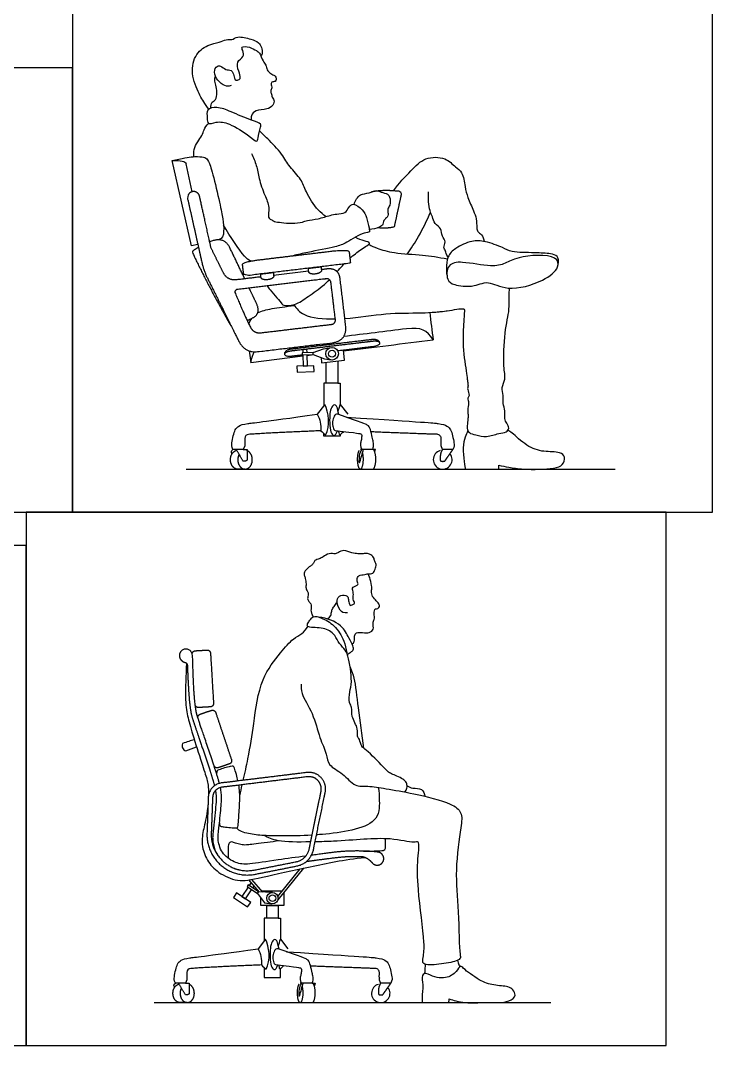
# Model space of a CAD drawing. Header units: millimetres. Extents: x 0.03 to 5.49, y -0.37 to 7.69.
# Drawn here: x 3.508 to 5.486, y 3.121 to 6.049 of the extents above; entities that cross this region are included whole.
import ezdxf

# ---------------------------------------------------------------- set-up
doc = ezdxf.new("R2010")
doc.units = ezdxf.units.MM
for name, color, linetype, true_color in [('AG-DIAGRAM', 7, 'Continuous', 0xfecc66), ('AG-FURNITURE', 7, 'Continuous', 0x66ccff), ('AG-PEOPLE', 7, 'Continuous', 0xfc6666), ('X-VPRT', 6, 'Continuous', 0xff00ff)]:
    doc.layers.add(name, color=color, linetype=linetype, true_color=true_color)

msp = doc.modelspace()

# ---------------------------------------------------------------- linework, layer by layer
for p, q in [((3.9773, 5.657), (3.9772, 5.6571)), ((3.9989, 5.5604), (3.9811, 5.6397)), ((4.0734, 5.423), (4.0734, 5.423)), ((4.3314, 5.3332), (4.2313, 5.3212)), ((4.3144, 5.1089), (4.3146, 5.1003)), ((4.3269, 5.1007), (4.3266, 5.1104)), ((4.3271, 5.0926), (4.3449, 5.0948)), ((4.3779, 4.9525), (4.3562, 4.9246)), ((4.1487, 4.8342), (4.1447, 4.824)), ((4.1487, 4.8555), (4.1487, 4.8342)), ((4.1447, 4.824), (4.1151, 4.824))]:
    msp.add_line(p, q)
for points in [[(4.0146, 5.4098), (3.9963, 5.4057), (3.9418, 5.6492), (3.9702, 5.6555)], [(4.1617, 5.1055), (4.1657, 5.0727), (4.3149, 5.0911)], [(4.3445, 5.1013), (4.3743, 5.1116), (4.3955, 5.115)], [(4.3668, 5.0864), (4.3684, 5.0718), (4.4341, 5.0789), (4.4309, 5.1083)], [(4.3148, 5.0939), (4.3158, 5.062), (4.3281, 5.0624), (4.3271, 5.0943)], [(4.3447, 5.0948), (4.3764, 5.0828), (4.3954, 5.0796)], [(4.4146, 5.0768), (4.4146, 5.0137), (4.3818, 5.0137), (4.3818, 5.0733)], [(4.3818, 5.0137), (4.3745, 5.0137), (4.3745, 4.9481)], [(4.4146, 5.0137), (4.4219, 5.0137), (4.4219, 4.9525), (4.4436, 4.9246)], [(4.5146, 4.824), (4.4791, 4.824)], [(4.5206, 4.8162), (4.5229, 4.824), (4.5146, 4.824)], [(4.4791, 4.7676), (4.5146, 4.7676)]]:
    msp.add_lwpolyline(points)
for points in [[(4.3127, 5.0939), (4.3447, 5.0948), (4.3445, 5.1013), (4.3125, 5.1003)], [(4.2981, 5.0448), (4.3468, 5.0464), (4.3463, 5.063), (4.2976, 5.0614)]]:
    msp.add_lwpolyline(points, close=True)
msp.add_polyline3d([(4.3742, 4.8698, 0.0836), (4.3742, 4.8627, 0.0836), (4.4164, 4.8627, 0), (4.4222, 4.8627, 0), (4.4222, 4.8665, 0)])
for radius in [0.0179, 0.00999]:
    msp.add_circle((4.3984, 5.0973), radius)
for centre, radius, start, end in [((4.1602, 4.8555), 0.0115, 92.3761, 180), ((4.7145, 4.7945), 0.0269, 105.4097, 39.6662)]:
    msp.add_arc(centre, radius, start, end)
for points, degree, knots in [([(4.0463, 5.796), (4.0411, 5.8028), (4.0309, 5.8177), (4.02, 5.8358), (3.9946, 5.8905), (4.002, 5.9492), (4.0409, 5.9814), (4.0753, 5.9852), (4.095, 5.9968), (4.1127, 5.9926), (4.1283, 6.0065), (4.1664, 5.9967), (4.1884, 5.9881), (4.1977, 5.9727), (4.2001, 5.9568), (4.1969, 5.9504), (4.1951, 5.9475)], 3, [0, 0, 0, 0, 0.28868, 0.552532, 0.98656, 1.416229, 1.803556, 2.13503, 2.398393, 2.624983, 2.868058, 3.217137, 3.494908, 3.727776, 3.950304, 4.13009, 4.13009, 4.13009, 4.13009]), ([(4.1102, 5.8639), (4.106, 5.8623), (4.0962, 5.8594), (4.075, 5.8729), (4.0607, 5.8944), (4.0636, 5.9188), (4.081, 5.9215), (4.0931, 5.907), (4.1119, 5.9095), (4.1187, 5.8925), (4.1193, 5.8784), (4.1309, 5.8789), (4.1389, 5.8855), (4.1308, 5.9049), (4.1233, 5.933), (4.1477, 5.9439), (4.1437, 5.9629), (4.1372, 5.9764), (4.164, 5.9743), (4.1818, 5.9635), (4.1927, 5.9574), (4.1996, 5.9328), (4.2101, 5.9232), (4.2111, 5.9074), (4.2232, 5.8973), (4.2336, 5.8923), (4.2379, 5.8881), (4.2397, 5.8808), (4.2361, 5.874), (4.2252, 5.8748), (4.2235, 5.865), (4.2282, 5.8593), (4.2223, 5.849), (4.2249, 5.839), (4.2279, 5.8273), (4.2339, 5.8224), (4.2302, 5.8049), (4.2119, 5.794), (4.1803, 5.7955), (4.1665, 5.7783), (4.167, 5.769), (4.1678, 5.7649)], 3, [0, 0, 0, 0, 0.208834, 0.483988, 0.774446, 1.031519, 1.236746, 1.473468, 1.701215, 1.93055, 2.129234, 2.298084, 2.459201, 2.712407, 3.003533, 3.263423, 3.500097, 3.677693, 3.934766, 4.202827, 4.398854, 4.67747, 4.891537, 5.106373, 5.328458, 5.52064, 5.656729, 5.806626, 5.950769, 6.12186, 6.27928, 6.425573, 6.608133, 6.792309, 6.986069, 7.135015, 7.354749, 7.610764, 7.925208, 8.173247, 8.375519, 8.375519, 8.375519, 8.375519]), ([(4.0523, 5.799), (4.0517, 5.8048), (4.0537, 5.8183), (4.0686, 5.8214), (4.0692, 5.8448), (4.0674, 5.8647), (4.062, 5.879), (4.0639, 5.8869), (4.0651, 5.8905)], 3, [0, 0, 0, 0, 0.238687, 0.435319, 0.694117, 0.956407, 1.17378, 1.364861, 1.364861, 1.364861, 1.364861]), ([(4.0449, 5.7555), (4.0415, 5.7575), (4.0421, 5.772), (4.0382, 5.7974), (4.0724, 5.8041), (4.1099, 5.7883), (4.1642, 5.7651), (4.1969, 5.7557), (4.1932, 5.7437), (4.1865, 5.7153), (4.1847, 5.6994), (4.159, 5.7224), (4.1066, 5.7561), (4.0694, 5.7624), (4.0488, 5.7531), (4.0449, 5.7555)], 3, [0, 0, 0, 0, 0.227523, 0.496767, 0.789816, 1.159761, 1.610084, 1.913169, 2.085637, 2.402862, 2.58107, 2.869695, 3.332774, 3.68604, 3.953221, 3.953221, 3.953221, 3.953221]), ([(4.0035, 5.6604), (4.0028, 5.6671), (4.0026, 5.6903), (4.0279, 5.7193), (4.031, 5.7369), (4.0401, 5.7498), (4.0449, 5.7555)], 3, [11.277191, 11.277191, 11.277191, 11.277191, 11.438225, 11.821641, 12.061659, 12.329349, 12.329349, 12.329349, 12.329349]), ([(4.3808, 5.4893), (4.3732, 5.4947), (4.3513, 5.5124), (4.3228, 5.5594), (4.3117, 5.5961), (4.2754, 5.6311), (4.2571, 5.6679), (4.2141, 5.7112), (4.199, 5.7267), (4.1911, 5.7344)], 3, [8.281501, 8.281501, 8.281501, 8.281501, 8.501785, 8.951356, 9.306364, 9.696164, 10.069653, 10.506703, 10.834099, 10.834099, 10.834099, 10.834099]), ([(4.1681, 5.6697), (4.1735, 5.6585), (4.1833, 5.6349), (4.1886, 5.5981), (4.2048, 5.5505), (4.2213, 5.5182), (4.2135, 5.4864), (4.2238, 5.4811), (4.2336, 5.474), (4.2547, 5.4725), (4.2828, 5.4685), (4.314, 5.4727), (4.3276, 5.4792), (4.3589, 5.4816), (4.3922, 5.4934), (4.4111, 5.4969), (4.4372, 5.4977), (4.4451, 5.5153), (4.4593, 5.5301), (4.4868, 5.5089), (4.4982, 5.488), (4.503, 5.458), (4.5078, 5.4435), (4.4863, 5.4449), (4.4386, 5.4134), (4.4076, 5.4012), (4.3378, 5.3894), (4.3002, 5.3805), (4.2871, 5.3774)], 3, [0, 0, 0, 0, 0.347157, 0.696325, 1.0982, 1.446157, 1.747318, 1.917366, 2.110392, 2.366338, 2.67767, 2.990894, 3.210454, 3.525863, 3.865102, 4.120111, 4.394125, 4.635302, 4.862825, 5.170204, 5.45876, 5.773692, 5.958964, 6.184478, 6.609404, 6.952156, 7.458567, 7.743871, 7.743871, 7.743871, 7.743871]), ([(4.5739, 5.5628), (4.5884, 5.5836), (4.6235, 5.6196), (4.6619, 5.6602), (4.7225, 5.6604), (4.7499, 5.6305), (4.7725, 5.6171), (4.7779, 5.5735), (4.7855, 5.5445), (4.8023, 5.5058), (4.8117, 5.4839), (4.8114, 5.4585), (4.8134, 5.4455), (4.8275, 5.4383), (4.8322, 5.4247), (4.8332, 5.4179)], 3, [0, 0, 0, 0, 0.496342, 0.916149, 1.331864, 1.683566, 1.964993, 2.326127, 2.650642, 3.014043, 3.297183, 3.578374, 3.775127, 3.98869, 4.24713, 4.24713, 4.24713, 4.24713]), ([(4.4614, 5.5241), (4.4629, 5.5296), (4.4681, 5.5399), (4.4789, 5.554), (4.5045, 5.5554), (4.5255, 5.5668), (4.5382, 5.5578), (4.5575, 5.5549), (4.5648, 5.543), (4.5661, 5.5235), (4.5561, 5.5113), (4.5582, 5.4986), (4.5594, 5.4913), (4.5512, 5.4838), (4.5447, 5.4761), (4.545, 5.4663), (4.5325, 5.4577), (4.5144, 5.4523), (4.5049, 5.4526)], 3, [0, 0, 0, 0, 0.234948, 0.464664, 0.749327, 1.016948, 1.229897, 1.479576, 1.666118, 2.022767, 2.237167, 2.435939, 2.582454, 2.765751, 2.945211, 3.110163, 3.321088, 3.625243, 3.625243, 3.625243, 3.625243]), ([(4.73, 5.3737), (4.7237, 5.3817), (4.725, 5.3914), (4.7141, 5.4009), (4.7262, 5.4177), (4.7107, 5.4327), (4.7122, 5.4559), (4.6906, 5.468), (4.6856, 5.4892), (4.6761, 5.5059), (4.6721, 5.542), (4.6743, 5.5597)], 3, [0, 0, 0, 0, 0.210619, 0.419672, 0.661169, 0.92164, 1.199218, 1.484126, 1.754507, 2.022009, 2.465379, 2.465379, 2.465379, 2.465379]), ([(4.613, 5.3823), (4.6246, 5.3984), (4.6464, 5.4315), (4.6697, 5.4779), (4.6796, 5.5018)], 3, [0, 0, 0, 0, 0.4383987, 0.9394303, 0.9394303, 0.9394303, 0.9394303]), ([(4.1653, 5.3619), (4.1598, 5.3646), (4.1389, 5.3818), (4.1084, 5.4315), (4.0881, 5.4643)], 3, [8.7684549, 8.7684549, 8.7684549, 8.7684549, 8.9785696, 9.581009, 9.581009, 9.581009, 9.581009]), ([(4.1487, 5.3114), (4.128, 5.3547), (4.1072, 5.3981), (4.0892, 5.4358), (4.0487, 5.4164)], 2, [1.7214824, 1.7214824, 1.7214824, 2.0418831, 2.0418831, 2.3304597, 2.3304597, 2.3304597]), ([(4.4494, 5.3697), (4.4597, 5.3792), (4.4821, 5.3974), (4.515, 5.4146), (4.4893, 5.4188), (4.4737, 5.4254), (4.4648, 5.4303)], 3, [6.443791, 6.443791, 6.443791, 6.443791, 6.725063, 7.038442, 7.267181, 7.526562, 7.526562, 7.526562, 7.526562]), ([(5.0434, 5.3473), (5.0482, 5.3639), (5.0419, 5.3784), (5.0207, 5.384), (4.9771, 5.3864), (4.9117, 5.3861), (4.8869, 5.4012), (4.8357, 5.4197), (4.7977, 5.4218), (4.751, 5.4004), (4.7268, 5.3764), (4.7242, 5.3419), (4.7254, 5.3282), (4.7266, 5.3214)], 3, [0, 0, 0, 0, 0.214549, 0.469208, 0.85579, 1.30988, 1.620248, 2.029413, 2.385016, 2.784031, 3.110886, 3.433455, 3.69271, 3.69271, 3.69271, 3.69271]), ([(4.0166, 5.401), (4.008, 5.3969), (3.9979, 5.3887), (4.0502, 5.2794), (4.1125, 5.1715)], 2, [2.4491373, 2.4491373, 2.4491373, 2.5323624, 2.5323624, 3.3739061, 3.3739061, 3.3739061]), ([(4.1979, 5.3667), (4.1414, 5.36), (4.1424, 5.3521), (4.1443, 5.3358), (4.1463, 5.3195), (4.2987, 5.3378), (4.451, 5.356), (4.4491, 5.3722), (4.4471, 5.3885), (4.4462, 5.3964), (4.3898, 5.3897), (4.2938, 5.3782), (4.1979, 5.3667)], 2, [-0.215928, -0.215928, -0.215928, 0, 0, 0.137173, 0.137173, 1.159596, 1.159596, 1.296769, 1.296769, 1.512697, 1.512697, 2.156543, 2.156543, 2.156543]), ([(4.5032, 5.41), (4.511, 5.4058), (4.5277, 5.3976), (4.5784, 5.3831), (4.6568, 5.3807), (4.7016, 5.3734), (4.7281, 5.3683)], 3, [0, 0, 0, 0, 0.292009, 0.699239, 1.208973, 1.6678, 1.6678, 1.6678, 1.6678]), ([(4.7488, 5.2948), (4.7388, 5.2977), (4.7243, 5.3072), (4.7264, 5.3557), (4.7739, 5.3621), (4.8505, 5.3441), (4.8949, 5.3541), (4.9281, 5.3768), (5.0411, 5.3843), (5.0488, 5.3401), (4.9994, 5.302), (4.9025, 5.2733), (4.8472, 5.3052), (4.8212, 5.2965), (4.7972, 5.2886), (4.7624, 5.2908), (4.7488, 5.2948)], 3, [0, 0, 0, 0, 0.286833, 0.633108, 0.994333, 1.504909, 1.873618, 2.245622, 2.818839, 3.113912, 3.54456, 4.115355, 4.549265, 4.825189, 5.112974, 5.507536, 5.507536, 5.507536, 5.507536]), ([(4.4125, 5.3321), (4.4176, 5.3377), (4.4244, 5.3451), (4.4313, 5.3522), (4.4329, 5.3538)], 3, [6.0998086, 6.0998086, 6.0998086, 6.0998086, 6.2479123, 6.2927678, 6.2927678, 6.2927678, 6.2927678]), ([(4.2124, 5.2911), (4.2152, 5.2876), (4.2305, 5.2692), (4.2549, 5.2406), (4.2595, 5.2344), (4.2953, 5.2349), (4.3306, 5.2624), (4.3659, 5.2849), (4.3859, 5.3041), (4.3906, 5.3089)], 3, [3.968266, 3.968266, 3.968266, 3.968266, 4.067354, 4.479272, 4.628326, 4.942136, 5.32639, 5.756539, 5.892308, 5.892308, 5.892308, 5.892308]), ([(4.1556, 5.1921), (4.1627, 5.1955), (4.1698, 5.1989), (4.1964, 5.2117), (4.1823, 5.2411), (4.1718, 5.2631), (4.1613, 5.285)], 2, [1.2025313, 1.2025313, 1.2025313, 1.2548955, 1.2548955, 1.4621108, 1.4621108, 1.6241515, 1.6241515, 1.6241515]), ([(4.435, 5.1979), (4.4761, 5.2008), (4.5522, 5.2151), (4.6525, 5.2127), (4.7266, 5.2186), (4.7796, 5.2296), (4.7761, 5.2173), (4.7762, 5.2074), (4.7736, 5.1819), (4.7706, 5.1069), (4.7849, 5.0342), (4.7848, 5.019), (4.788, 5.0049), (4.7838, 4.9956), (4.7928, 4.9781), (4.7842, 4.9702), (4.7908, 4.9566), (4.7842, 4.9362), (4.7877, 4.9233), (4.7866, 4.912), (4.7847, 4.8918), (4.7841, 4.8819), (4.7898, 4.8698), (4.8104, 4.8654), (4.8401, 4.8577), (4.8736, 4.8704), (4.8957, 4.8717), (4.9062, 4.8849), (4.8975, 4.899), (4.89, 4.9115), (4.894, 4.9346), (4.8854, 4.955), (4.8893, 4.9782), (4.881, 5.0017), (4.896, 5.0252), (4.8867, 5.0584), (4.8909, 5.1656), (4.9066, 5.2219), (4.9036, 5.2601), (4.9052, 5.2768), (4.9058, 5.2848)], 3, [0.998251, 0.998251, 0.998251, 0.998251, 1.598055, 2.170309, 2.681333, 3.051376, 3.195835, 3.374843, 3.654742, 4.057345, 4.469843, 4.691968, 4.896587, 5.075764, 5.311816, 5.483306, 5.690162, 5.951202, 6.153824, 6.346697, 6.601547, 6.782429, 6.973048, 7.225948, 7.541818, 7.881029, 8.145182, 8.350331, 8.5673, 8.783985, 9.051137, 9.316777, 9.588071, 9.862894, 10.144411, 10.468576, 10.905422, 11.34561, 11.691583, 11.970448, 11.970448, 11.970448, 11.970448]), ([(4.6774, 5.2153), (4.6967, 5.2164), (4.7342, 5.2202), (4.7796, 5.2296), (4.7761, 5.2173), (4.7762, 5.2074), (4.7736, 5.1819), (4.7706, 5.1069), (4.7849, 5.0342), (4.7848, 5.019), (4.788, 5.0049), (4.7838, 4.9956), (4.7928, 4.9781), (4.7842, 4.9702), (4.7908, 4.9566), (4.7842, 4.9362), (4.7877, 4.9233), (4.7866, 4.912), (4.7847, 4.8918), (4.7841, 4.8819), (4.7898, 4.8698), (4.8104, 4.8654), (4.8401, 4.8577), (4.8736, 4.8704), (4.8957, 4.8717), (4.9062, 4.8849), (4.8975, 4.899), (4.89, 4.9115), (4.894, 4.9346), (4.8854, 4.955), (4.8893, 4.9782), (4.881, 5.0017), (4.896, 5.0252), (4.8867, 5.0584), (4.8909, 5.1656), (4.9066, 5.2219), (4.9036, 5.2601), (4.9052, 5.2768), (4.9058, 5.2848)], 3, [2.317576, 2.317576, 2.317576, 2.317576, 2.681333, 3.051376, 3.195835, 3.374843, 3.654742, 4.057345, 4.469843, 4.691968, 4.896587, 5.075764, 5.311816, 5.483306, 5.690162, 5.951202, 6.153824, 6.346697, 6.601547, 6.782429, 6.973048, 7.225948, 7.541818, 7.881029, 8.145182, 8.350331, 8.5673, 8.783985, 9.051137, 9.316777, 9.588071, 9.862894, 10.144411, 10.468576, 10.905422, 11.34561, 11.691583, 11.970448, 11.970448, 11.970448, 11.970448]), ([(4.1855, 5.2138), (4.1981, 5.2201), (4.2189, 5.2256), (4.2655, 5.2321), (4.2907, 5.2351)], 3, [0.0864977, 0.0864977, 0.0864977, 0.0864977, 0.3963614, 0.6778303, 0.6778303, 0.6778303, 0.6778303]), ([(4.2888, 5.2376), (4.2973, 5.2266), (4.3143, 5.2019), (4.3729, 5.1961), (4.4076, 5.1967)], 3, [0, 0, 0, 0, 0.3673001, 0.866269, 0.866269, 0.866269, 0.866269]), ([(4.4312, 5.1054), (4.5165, 5.116), (4.6019, 5.1265), (4.6872, 5.137), (4.6681, 5.1646), (4.6551, 5.174), (4.6109, 5.1685), (4.5511, 5.1611), (4.4913, 5.1538), (4.4315, 5.1464)], 3, [4.662314, 4.662314, 4.662314, 4.662314, 5.521407, 5.521407, 5.521407, 5.83488, 5.83488, 5.83488, 6.436996, 6.436996, 6.436996, 6.436996]), ([(4.1131, 4.8123), (4.1106, 4.8162), (4.1081, 4.8201), (4.1151, 4.824), (4.1108, 4.8325), (4.1116, 4.8414), (4.116, 4.8637), (4.121, 4.881), (4.1301, 4.8915), (4.1512, 4.8983), (4.1912, 4.9015), (4.3562, 4.9246), (4.3637, 4.91), (4.3672, 4.8942), (4.3665, 4.8772), (4.3708, 4.873), (4.3752, 4.8688), (4.3795, 4.8647), (4.3948, 4.8901), (4.3884, 4.9316), (4.3779, 4.9525)], 3, [-0.078016, -0.078016, -0.078016, -0.078016, 0, 0, 0, 0.189949, 0.379899, 0.569848, 0.759798, 0.949747, 1.139697, 1.139697, 1.139697, 1.306571, 1.306571, 1.306571, 1.366787, 1.366787, 1.366787, 1.671282, 1.671282, 1.671282, 1.671282]), ([(4.4314, 4.8754), (4.4277, 4.8718), (4.424, 4.8682), (4.4203, 4.8647), (4.419, 4.8689), (4.4178, 4.8731), (4.4169, 4.8772)], 3, [0.00888009, 0.00888009, 0.00888009, 0.00888009, 0.0602159, 0.0602159, 0.0602159, 0.09963942, 0.09963942, 0.09963942, 0.09963942]), ([(4.7867, 4.8771), (4.7833, 4.871), (4.7772, 4.8585), (4.7695, 4.8203), (4.7781, 4.7704), (4.7799, 4.7676), (4.8143, 4.7676), (4.8446, 4.7676), (4.8749, 4.7676), (4.8748, 4.7714), (4.8747, 4.7751), (4.8746, 4.7789)], 3, [0, 0, 0, 0, 0.260628, 0.611128, 1.327545, 1.327545, 1.327545, 1.869865, 1.869865, 1.869865, 2.060775, 2.060775, 2.060775, 2.060775]), ([(4.8746, 4.7789), (4.8842, 4.7768), (4.9051, 4.7731), (4.9459, 4.7653), (5.03, 4.768), (5.0579, 4.7767), (5.0662, 4.8031), (5.0482, 4.8189), (5.0011, 4.8153), (4.9551, 4.8318), (4.9137, 4.8709), (4.9049, 4.8762), (4.9009, 4.8791)], 3, [2.060775, 2.060775, 2.060775, 2.060775, 2.369596, 2.744699, 3.267004, 3.564633, 3.829105, 4.075551, 4.456941, 4.86613, 5.284698, 5.503894, 5.503894, 5.503894, 5.503894]), ([(4.4831, 4.824), (4.4752, 4.8122), (4.4752, 4.8003), (4.4752, 4.7885), (4.4752, 4.7876), (4.4756, 4.7868), (4.477, 4.7867), (4.4775, 4.787), (4.4779, 4.7885), (4.4813, 4.8003), (4.4846, 4.8122), (4.488, 4.824)], 3, [1.1525857, 1.1525857, 1.1525857, 1.1525857, 1.2829546, 1.2829546, 1.2829546, 1.289148, 1.2953414, 1.3015348, 1.3015348, 1.3015348, 1.4370612, 1.4370612, 1.4370612, 1.4370612])]:
    msp.add_open_spline(points, degree=degree, knots=knots)
for points, degree in [([(3.9702, 5.6555), (3.9906, 5.6601), (4.0173, 5.6613), (4.0362, 5.6588), (4.0445, 5.6505), (4.0561, 5.6206), (4.0791, 5.52), (4.0865, 5.4831), (4.0902, 5.4456), (4.0858, 5.4258), (4.0734, 5.423)], 3), ([(3.9418, 5.6492), (3.9664, 5.6493), (3.9791, 5.6489), (3.9811, 5.6397)], 3), ([(4.6774, 5.2153), (4.6806, 5.1892), (4.6839, 5.1631), (4.6872, 5.137)], 3), ([(4.1605, 5.1823), (4.1628, 5.1896), (4.1698, 5.1989)], 2), ([(4.1657, 5.0727), (4.1718, 5.0948), (4.176, 5.1029)], 2), ([(4.4174, 4.9234), (4.4142, 4.9414), (4.4105, 4.9491), (4.4058, 4.9524), (4.3996, 4.95), (4.3918, 4.9327), (4.3912, 4.9087), (4.3921, 4.8759), (4.4006, 4.864), (4.4058, 4.8635), (4.4096, 4.867), (4.414, 4.8775)], 3), ([(4.4158, 4.9319), (4.4172, 4.9387), (4.4193, 4.9456), (4.4219, 4.9525)], 3), ([(4.4145, 4.9244), (4.4093, 4.9254), (4.4043, 4.921), (4.3985, 4.9028), (4.4005, 4.8864), (4.4043, 4.8788), (4.407, 4.8784)], 3), ([(4.5146, 4.824), (4.5167, 4.832), (4.5175, 4.8373), (4.5162, 4.8454), (4.514, 4.8564), (4.5076, 4.8832), (4.5019, 4.8937), (4.486, 4.9), (4.4145, 4.9244)], 3), ([(4.4396, 4.9158), (4.6676, 4.9015), (4.7076, 4.8983), (4.7287, 4.8915), (4.7378, 4.881), (4.7429, 4.8637), (4.7472, 4.8414), (4.748, 4.8325), (4.7438, 4.824)], 3), ([(4.3665, 4.8772), (4.2395, 4.8721), (4.1597, 4.867)], 2), ([(4.407, 4.8784), (4.4744, 4.8702), (4.4822, 4.8685), (4.4834, 4.8656), (4.4824, 4.852), (4.4793, 4.8418), (4.4788, 4.8341), (4.4831, 4.824)], 3), ([(4.1173, 4.817), (4.1209, 4.82), (4.1256, 4.8219)], 2)]:
    msp.add_open_spline(points, degree=degree)
for points, weights, degree, knots in [([(4.195, 5.3169), (4.1602, 5.3127), (4.1254, 5.3086), (4.0992, 5.3054), (4.0864, 5.3311), (4.0694, 5.3654), (4.0524, 5.3997), (4.0495, 5.4131), (4.033, 5.4868), (4.0196, 5.5472), (4.0158, 5.5641), (3.9989, 5.5604), (3.9819, 5.5566), (3.9857, 5.5396), (4.0052, 5.452), (4.0248, 5.3643), (4.0312, 5.3354), (4.0405, 5.3167), (4.0854, 5.2262), (4.1303, 5.1357), (4.1485, 5.0989), (4.1864, 5.1034), (4.2918, 5.116), (4.3972, 5.1286), (4.4426, 5.134), (4.4371, 5.1797), (4.4293, 5.2454), (4.4214, 5.3111), (4.4176, 5.3435), (4.3824, 5.3393), (4.375, 5.3384), (4.3677, 5.3375)], [1, 1, 1, 1, 1, 1, 1, 1, 1, 1, 0.707106781186, 1, 0.707106781186, 1, 1, 1, 1, 1, 1, 1, 1, 1, 1, 1, 1, 1, 1, 1, 1, 1, 1, 1], 2, [2.314517, 2.314517, 2.314517, 2.37506, 2.37506, 2.558533, 2.558533, 2.813313, 2.813313, 2.904927, 3.316811, 3.316811, 3.407623, 3.407623, 3.498436, 3.498436, 4.09685, 4.09685, 4.265041, 4.265041, 4.937989, 4.937989, 5.201919, 5.201919, 5.38518, 5.38518, 5.690673, 5.690673, 6.022063, 6.022063, 6.248518, 6.248518, 6.261357, 6.261357, 6.261357]), ([(4.5301, 5.4579), (4.5432, 5.4569), (4.5563, 5.4559), (4.5767, 5.4604), (4.5834, 5.4912), (4.5901, 5.5221), (4.5968, 5.5529), (4.5973, 5.5549), (4.5969, 5.5568), (4.5907, 5.5613), (4.5666, 5.5635), (4.5425, 5.5656), (4.5109, 5.5596)], [1, 1, 1, 1, 1, 1, 1, 0.941095703329, 0.941095703329, 1, 1, 1, 1], 3, [0, 0, 0, 0, 0.381688, 0.381688, 0.381688, 0.922391, 0.922391, 0.922391, 0.962097, 0.962097, 0.962097, 1.422403, 1.422403, 1.422403, 1.422403]), ([(4.1953, 5.3147), (4.1963, 5.3068), (4.2144, 5.3089), (4.2325, 5.3111), (4.2316, 5.3191), (4.2309, 5.3243), (4.2303, 5.3296), (4.2122, 5.3274), (4.194, 5.3253), (4.1947, 5.32), (4.1953, 5.3147)], [1, 0.707106781187, 1, 0.707106781187, 1, 1, 1, 1, 1, 1, 1], 2, [0.1910705, 0.1910705, 0.1910705, 0.2866057, 0.2866057, 0.3821409, 0.3821409, 0.4174153, 0.4174153, 0.5390545, 0.5390545, 0.5743289, 0.5743289, 0.5743289]), ([(4.3317, 5.331), (4.3326, 5.3231), (4.3507, 5.3252), (4.3689, 5.3274), (4.3679, 5.3354), (4.3673, 5.3406), (4.3667, 5.3459), (4.3485, 5.3437), (4.3304, 5.3415), (4.331, 5.3363), (4.3317, 5.331)], [1, 0.707106781187, 1, 0.707106781187, 1, 1, 1, 1, 1, 1, 1], 2, [0.1910705, 0.1910705, 0.1910705, 0.2866057, 0.2866057, 0.3821409, 0.3821409, 0.4174153, 0.4174153, 0.5390545, 0.5390545, 0.5743289, 0.5743289, 0.5743289]), ([(4.1662, 5.1708), (4.1424, 5.2187), (4.1199, 5.275), (4.1228, 5.2804), (4.1288, 5.2811), (4.2554, 5.2962), (4.382, 5.3114), (4.3937, 5.3128), (4.3951, 5.301), (4.4015, 5.2478), (4.4078, 5.1945), (4.4092, 5.1828), (4.3975, 5.1814), (4.2968, 5.1694), (4.196, 5.1573), (4.1767, 5.155), (4.1662, 5.1708)], [1, 1, 1.04357374213, 0.926561530127, 1.04357374213, 1.04357374213, 1.04357374213, 0.737918069726, 1.04357374213, 1.04357374213, 1.04357374213, 0.737918069726, 1.04357374213, 1.04357374213, 1.04357374213, 1.04357374213, 1], 2, [0.244777, 0.244777, 0.244777, 0.629789, 0.629789, 0.66738, 0.66738, 1.516626, 1.516626, 1.57838, 1.57838, 1.935756, 1.935756, 1.997509, 1.997509, 2.6735, 2.6735, 2.806699, 2.806699, 2.806699]), ([(4.5349, 5.1279), (4.5334, 5.1402), (4.5139, 5.1379), (4.397, 5.124), (4.28, 5.1101), (4.2605, 5.1078), (4.262, 5.0955)], [1, 0.707769159945, 1.00093674502, 1.00093674502, 1.00093674502, 0.707769159945, 1.00093674502], 2, [-0.0174179, -0.0174179, -0.0174179, 0.0215491, 0.0215491, 0.8468563, 0.8468563, 0.8858233, 0.8858233, 0.8858233]), ([(4.4139, 5.1063), (4.4736, 5.1134), (4.5162, 5.1185), (4.5357, 5.1208), (4.5349, 5.1279), (4.534, 5.135), (4.5145, 5.1327), (4.3976, 5.1188), (4.2806, 5.1049), (4.2611, 5.1026), (4.262, 5.0955), (4.2628, 5.0884), (4.2823, 5.0907), (4.2975, 5.0925), (4.3127, 5.0943)], [1, 1, 1, 0.707106781187, 1, 0.707106781187, 1, 1, 1, 0.707106781187, 1, 0.707106781187, 1, 1, 1], 2, [0.541535, 0.541535, 0.541535, 0.830832, 0.830832, 0.868291, 0.868291, 0.905751, 0.905751, 1.699124, 1.699124, 1.736583, 1.736583, 1.774042, 1.774042, 1.877162, 1.877162, 1.877162]), ([(4.7141, 4.824), (4.7073, 4.8142), (4.7073, 4.8043), (4.7073, 4.7945), (4.7073, 4.7913), (4.7092, 4.7887), (4.7203, 4.7904), (4.7281, 4.8016), (4.736, 4.8128), (4.7438, 4.824), (4.7339, 4.824), (4.724, 4.824), (4.7141, 4.824), (4.7128, 4.8274), (4.7115, 4.8308), (4.7102, 4.8342), (4.7102, 4.8413), (4.7102, 4.8484), (4.7102, 4.8555), (4.7102, 4.862), (4.7057, 4.8667), (4.6991, 4.867), (4.6291, 4.8694), (4.568, 4.8717), (4.5096, 4.8741)], [1, 1, 1, 1, 0.870832425286, 0.870832425286, 1, 1, 1, 1, 1, 1, 1, 1, 1, 1, 1, 1, 1, 0.814410389158, 0.814410389158, 1, 1, 1, 1], 3, [-1.573731, -1.573731, -1.573731, -1.573731, -1.473764, -1.473764, -1.473764, -1.242779, -1.242779, -1.242779, -1.10393, -1.10393, -1.10393, -1.003405, -1.003405, -1.003405, -0.966406, -0.966406, -0.966406, -0.894227, -0.894227, -0.894227, -0.834562, -0.834562, -0.834562, -0.252598, -0.252598, -0.252598, -0.252598]), ([(4.1497, 4.7676), (4.1459, 4.7676), (4.1286, 4.7676), (4.1132, 4.7676), (4.1088, 4.7868), (4.1043, 4.806), (4.1173, 4.817)], [1, 1, 1, 0.801830600764, 1, 0.801830600764, 1], 2, [-0.0322944, -0.0322944, -0.0322944, 0, 0, 0.1148419, 0.1148419, 0.2296838, 0.2296838, 0.2296838]), ([(4.1447, 4.824), (4.1523, 4.824), (4.1552, 4.824), (4.1552, 4.8093), (4.1552, 4.7945), (4.1552, 4.7893), (4.1442, 4.7904), (4.1343, 4.8072), (4.1243, 4.824)], [1, 1, 1, 1, 1, 0.806248637929, 1, 1, 1], 2, [0.9905138, 0.9905138, 0.9905138, 1.0131981, 1.0131981, 1.1114485, 1.1114485, 1.3384674, 1.3384674, 1.4749326, 1.4749326, 1.4749326]), ([(4.1327, 4.8099), (4.1246, 4.7948), (4.1325, 4.7795), (4.1411, 4.7628), (4.1559, 4.7688), (4.1706, 4.7749), (4.1704, 4.795), (4.1701, 4.8151), (4.1552, 4.8205)], [0.974474453576, 0.814625368815, 1, 0.800918927063, 1, 0.800918927063, 1, 0.800918927063, 1], 2, [0.2275238, 0.2275238, 0.2275238, 0.3347135, 0.3347135, 0.4498288, 0.4498288, 0.564944, 0.564944, 0.6800592, 0.6800592, 0.6800592]), ([(4.4752, 4.821), (4.4704, 4.8132), (4.4704, 4.7958), (4.4704, 4.7676), (4.4791, 4.7676), (4.4878, 4.7676), (4.4878, 4.7958), (4.4878, 4.8069), (4.4855, 4.8151)], [0.875813559585, 0.796457626533, 1, 0.707106781187, 1, 0.707106781187, 1, 0.85955783996, 0.853799578691], 2, [0.192605, 0.192605, 0.192605, 0.2951659, 0.2951659, 0.4427489, 0.4427489, 0.5903319, 0.5903319, 0.6610978, 0.6610978, 0.6610978]), ([(4.5146, 4.7676), (4.5233, 4.7676), (4.5233, 4.7958), (4.5233, 4.824), (4.5146, 4.824)], [0.99999985561, 0.707106781187, 1, 0.707106851018, 0.999999860338], 2, [0.3060877, 0.3060877, 0.3060877, 0.4536708, 0.4536708, 0.6012537, 0.6012537, 0.6012537])]:
    msp.add_rational_spline(points, weights, degree=degree, knots=knots)
at = {"layer": 'AG-DIAGRAM'}
for p, q in [((3.9817, 4.7676), (5.2072, 4.7676)), ((3.89, 3.2436), (5.0235, 3.2436))]:
    msp.add_line(p, q, dxfattribs=at)
at = {"layer": 'AG-FURNITURE'}
for p, q in [((4.2432, 3.5471), (4.3071, 3.6255)), ((4.3171, 3.6277), (4.2434, 3.5372)), ((4.191, 3.5594), (4.1609, 3.5942)), ((4.1674, 3.5867), (4.1613, 3.5777)), ((4.1683, 3.5955), (4.1998, 3.5591)), ((4.1716, 3.5707), (4.1759, 3.5769)), ((4.2278, 3.5581), (4.188, 3.5596)), ((4.1964, 3.5631), (4.2562, 3.5631)), ((4.208, 3.4247), (4.1867, 3.3973)), ((3.9834, 3.3297), (3.9834, 3.3088)), ((3.9796, 3.2988), (3.9505, 3.2988)), ((3.9834, 3.3088), (3.9796, 3.2988))]:
    msp.add_line(p, q, dxfattribs=at)
for points in [[(4.1581, 3.5731), (4.1403, 3.5469), (4.1507, 3.5398), (4.1685, 3.566)], [(4.1849, 3.5549), (4.2053, 3.5282), (4.2259, 3.5258)], [(4.2608, 3.5586), (4.2608, 3.5207), (4.1949, 3.5207), (4.1949, 3.5419)], [(4.2118, 3.4846), (4.2047, 3.4846), (4.2047, 3.4204)], [(4.2439, 3.4846), (4.251, 3.4846), (4.251, 3.4247), (4.2723, 3.3973)], [(4.3418, 3.2988), (4.3071, 3.2988)], [(4.3418, 3.2988), (4.35, 3.2988), (4.3477, 3.2912)], [(4.3071, 3.2436), (4.3418, 3.2436)]]:
    msp.add_lwpolyline(points, dxfattribs=at)
for points in [[(4.1556, 3.5748), (4.1849, 3.5549), (4.188, 3.5596), (4.1587, 3.5795)], [(4.1165, 3.5441), (4.1569, 3.5167), (4.1657, 3.5296), (4.1253, 3.5571)], [(4.2439, 3.4846), (4.2118, 3.4846), (4.2118, 3.5207), (4.2439, 3.5207)]]:
    msp.add_lwpolyline(points, close=True, dxfattribs=at)
msp.add_polyline3d([(4.2043, 3.3437, 0.0819), (4.2043, 3.3148, 0.0819), (4.2456, 3.3148, 0), (4.2514, 3.3148, 0), (4.2514, 3.3405, 0)], dxfattribs=at)
for radius in [0.0162, 0.00961]:
    msp.add_circle((4.2278, 3.5419), radius, dxfattribs=at)
for centre, radius, start, end in [((3.9947, 3.3297), 0.0113, 92.3761, 180), ((4.5376, 3.27), 0.0264, 105.4097, 39.6662)]:
    msp.add_arc(centre, radius, start, end, dxfattribs=at)
for points, weights, degree, knots in [([(4.0764, 3.8698), (4.0743, 3.8779), (4.0644, 3.911), (4.0267, 4.0214), (4.0127, 4.0627), (4.0068, 4.0859), (4.0015, 4.1604), (3.9999, 4.2411), (3.9962, 4.2479), (3.9894, 4.2515), (3.9825, 4.2551), (3.9748, 4.2543), (3.9688, 4.2495), (3.9628, 4.2446), (3.9605, 4.2372), (3.9626, 4.2298), (3.9648, 4.2224), (3.9706, 4.2174), (3.9825, 4.2143), (3.9847, 4.2109), (3.9848, 4.2062), (3.9857, 4.1825), (3.9874, 4.1445), (3.991, 4.0972), (3.9949, 4.0698), (4.0017, 4.0476), (4.014, 4.0112), (4.0323, 3.9579), (4.0495, 3.9064), (4.0582, 3.8781), (4.0623, 3.8632)], [1, 1, 1, 1, 1, 1, 1, 0.88956640244, 0.88956640244, 1, 0.88956640244, 0.88956640244, 1, 0.88956640244, 0.88956640244, 1, 0.88956640244, 0.88956640244, 1, 1, 1, 1, 1, 1, 1, 1, 1, 1, 1, 1, 1], 3, [6.300519, 6.300519, 6.300519, 6.300519, 6.393397, 6.619406, 6.845415, 7.071424, 7.292097, 7.292097, 7.36714, 7.36714, 7.36714, 7.442183, 7.442183, 7.442183, 7.517227, 7.517227, 7.517227, 7.59227, 7.59227, 7.640825, 7.640825, 7.640825, 7.885248, 8.032907, 8.129809, 8.17018, 8.271288, 8.526203, 8.750841, 8.831478, 8.831478, 8.831478, 8.831478]), ([(3.9984, 4.238), (3.9978, 4.2483), (4.0073, 4.2488), (4.0245, 4.2498), (4.0409, 4.2508), (4.0504, 4.2513), (4.051, 4.2418), (4.0552, 4.1702), (4.0595, 4.0985), (4.06, 4.089), (4.0505, 4.0884), (4.0341, 4.0875), (4.017, 4.0865), (4.0096, 4.086), (4.0073, 4.0931)], [1, 0.707106781187, 1, 1, 1, 0.707106781187, 1, 1, 1, 0.707106781186, 1, 1, 1, 0.75701816503, 0.91718784285], 2, [0.5368324, 0.5368324, 0.5368324, 0.5881, 0.5881, 0.6998418, 0.6998418, 0.7511094, 0.7511094, 1.24039, 1.24039, 1.2916576, 1.2916576, 1.4033994, 1.4033994, 1.4459306, 1.4459306, 1.4459306]), ([(4.0153, 4.0557), (4.0126, 4.0647), (4.0215, 4.0676), (4.0375, 4.073), (4.0535, 4.0784), (4.0626, 4.0814), (4.0657, 4.0724), (4.0882, 4.005), (4.1108, 3.9376), (4.1139, 3.9285), (4.1048, 3.9254), (4.0888, 3.9201), (4.0728, 3.9147), (4.0647, 3.912), (4.0611, 3.9197)], [1, 0.712593904993, 1, 1, 1, 0.707106781187, 1, 1, 1, 0.707106781187, 1, 1, 1, 0.748001850458, 1], 2, [0.5218797, 0.5218797, 0.5218797, 0.5725087, 0.5725087, 0.687413, 0.687413, 0.7385491, 0.7385491, 1.2087854, 1.2087854, 1.2599216, 1.2599216, 1.3748259, 1.3748259, 1.4220785, 1.4220785, 1.4220785]), ([(4.2979, 3.6338), (4.2381, 3.622), (4.1784, 3.6102), (4.1237, 3.5994), (4.0812, 3.6356), (4.0388, 3.6718), (4.0408, 3.7275), (4.0427, 3.7787), (4.0445, 3.8299), (4.0459, 3.8665), (4.0822, 3.871), (4.2044, 3.8859), (4.3265, 3.9009), (4.3507, 3.9039), (4.3672, 3.8859), (4.3837, 3.868), (4.3788, 3.8442), (4.362, 3.7624), (4.3452, 3.6807), (4.3371, 3.6415), (4.2979, 3.6338)], [1, 1, 1, 0.900268706451, 1, 0.900268706451, 1, 1, 1, 0.760733836087, 1, 1, 1, 0.889780257815, 1, 0.889780257815, 1, 1, 1, 0.832853157689, 1], 2, [0, 0, 0, 0.249126, 0.249126, 0.582643, 0.582643, 0.91616, 0.91616, 1.284012, 1.284012, 1.43982, 1.43982, 2.323736, 2.323736, 2.443763, 2.443763, 2.56379, 2.56379, 3.163331, 3.163331, 3.365258, 3.365258, 3.365258]), ([(4.2955, 3.6458), (4.2358, 3.634), (4.176, 3.6222), (4.1271, 3.6126), (4.0892, 3.6449), (4.0513, 3.6773), (4.0531, 3.7271), (4.0549, 3.7783), (4.0568, 3.8294), (4.0577, 3.8556), (4.0837, 3.8588), (4.2059, 3.8738), (4.328, 3.8887), (4.346, 3.8909), (4.3582, 3.8776), (4.3705, 3.8643), (4.3668, 3.8466), (4.35, 3.7649), (4.3332, 3.6831), (4.3267, 3.6519), (4.2955, 3.6458)], [1, 1, 1, 0.900268706451, 1, 0.900268706451, 1, 1, 1, 0.760733836087, 1, 1, 1, 0.889780257815, 1, 0.889780257815, 1, 1, 1, 0.832853157689, 1], 2, [1.912563, 1.912563, 1.912563, 2.148493, 2.148493, 2.464343, 2.464343, 2.780193, 2.780193, 3.12856, 3.12856, 3.276115, 3.276115, 4.113209, 4.113209, 4.226878, 4.226878, 4.340547, 4.340547, 4.90833, 4.90833, 5.099562, 5.099562, 5.099562]), ([(4.3253, 3.647), (4.3488, 3.6502), (4.3851, 3.655), (4.4329, 3.6609), (4.4609, 3.6613), (4.4759, 3.6613), (4.4795, 3.6612), (4.4918, 3.6609), (4.503, 3.6548), (4.513, 3.6428), (4.517, 3.638), (4.5228, 3.6357), (4.5291, 3.6362), (4.5353, 3.6368), (4.5406, 3.6403), (4.5436, 3.6457), (4.5467, 3.6512), (4.5469, 3.6575), (4.5441, 3.6631), (4.5413, 3.6687), (4.5363, 3.6724), (4.53, 3.6734), (4.5149, 3.6756), (4.4789, 3.6771), (4.4253, 3.6763), (4.38, 3.6698), (4.3392, 3.6643)], [1, 1, 1, 1, 1, 1, 1, 1, 1, 1, 0.923585332926, 0.923585332926, 1, 0.923585332926, 0.923585332926, 1, 0.923585332926, 0.923585332926, 1, 0.923585332926, 0.923585332926, 1, 1, 1, 1, 1, 1], 3, [10.432182, 10.432182, 10.432182, 10.432182, 10.677465, 10.811548, 10.930478, 10.966876, 10.966876, 10.966876, 11.111403, 11.111403, 11.111403, 11.173784, 11.173784, 11.173784, 11.236166, 11.236166, 11.236166, 11.298548, 11.298548, 11.298548, 11.36093, 11.36093, 11.36093, 11.559515, 11.786388, 12.01326, 12.01326, 12.01326, 12.01326]), ([(4.5372, 3.2988), (4.5306, 3.2892), (4.5306, 3.2796), (4.5306, 3.27), (4.5306, 3.2668), (4.5324, 3.2642), (4.5433, 3.2659), (4.551, 3.2769), (4.5586, 3.2879), (4.5663, 3.2988), (4.5566, 3.2988), (4.5469, 3.2988), (4.5372, 3.2988), (4.536, 3.3022), (4.5347, 3.3055), (4.5334, 3.3088), (4.5334, 3.3158), (4.5334, 3.3227), (4.5334, 3.3297), (4.5334, 3.3361), (4.529, 3.3407), (4.5226, 3.3409), (4.454, 3.3433), (4.3941, 3.3456), (4.3369, 3.3479)], [1, 1, 1, 1, 0.870832425286, 0.870832425286, 1, 1, 1, 1, 1, 1, 1, 1, 1, 1, 1, 1, 1, 0.814410389158, 0.814410389158, 1, 1, 1, 1], 3, [-1.573731, -1.573731, -1.573731, -1.573731, -1.473764, -1.473764, -1.473764, -1.242779, -1.242779, -1.242779, -1.10393, -1.10393, -1.10393, -1.003405, -1.003405, -1.003405, -0.966406, -0.966406, -0.966406, -0.894227, -0.894227, -0.894227, -0.834562, -0.834562, -0.834562, -0.252598, -0.252598, -0.252598, -0.252598]), ([(3.9844, 3.2436), (3.9808, 3.2436), (3.9638, 3.2436), (3.9487, 3.2436), (3.9444, 3.2624), (3.94, 3.2812), (3.9527, 3.292)], [1, 1, 1, 0.801830600764, 1, 0.801830600764, 1], 2, [-0.0322944, -0.0322944, -0.0322944, 0, 0, 0.1148419, 0.1148419, 0.2296838, 0.2296838, 0.2296838]), ([(3.9796, 3.2988), (3.987, 3.2988), (3.9898, 3.2988), (3.9898, 3.2844), (3.9898, 3.27), (3.9898, 3.2648), (3.979, 3.2659), (3.9693, 3.2824), (3.9596, 3.2988)], [1, 1, 1, 1, 1, 0.806248637929, 1, 1, 1], 2, [0.9905138, 0.9905138, 0.9905138, 1.0131981, 1.0131981, 1.1114485, 1.1114485, 1.3384674, 1.3384674, 1.4749326, 1.4749326, 1.4749326]), ([(3.9678, 3.285), (3.9598, 3.2702), (3.9676, 3.2553), (3.976, 3.2389), (3.9905, 3.2448), (4.005, 3.2507), (4.0047, 3.2704), (4.0044, 3.2901), (3.9898, 3.2954)], [0.974474453576, 0.814625368815, 1, 0.800918927063, 1, 0.800918927063, 1, 0.800918927063, 1], 2, [0.2275238, 0.2275238, 0.2275238, 0.3347135, 0.3347135, 0.4498288, 0.4498288, 0.564944, 0.564944, 0.6800592, 0.6800592, 0.6800592]), ([(4.3032, 3.2959), (4.2985, 3.2883), (4.2985, 3.2712), (4.2985, 3.2436), (4.3071, 3.2436), (4.3156, 3.2436), (4.3156, 3.2712), (4.3156, 3.2821), (4.3133, 3.2901)], [0.875813559585, 0.796457626533, 1, 0.707106781187, 1, 0.707106781187, 1, 0.85955783996, 0.853799578691], 2, [0.192605, 0.192605, 0.192605, 0.2951659, 0.2951659, 0.4427489, 0.4427489, 0.5903319, 0.5903319, 0.6610978, 0.6610978, 0.6610978]), ([(4.3418, 3.2436), (4.3503, 3.2436), (4.3503, 3.2712), (4.3503, 3.2988), (4.3418, 3.2988)], [0.99999985561, 0.707106781187, 1, 0.707106851018, 0.999999860338], 2, [0.3060877, 0.3060877, 0.3060877, 0.4536708, 0.4536708, 0.6012537, 0.6012537, 0.6012537])]:
    msp.add_rational_spline(points, weights, degree=degree, knots=knots, dxfattribs=at)
for points, degree in [([(3.9822, 4.2132), (3.9804, 4.1768), (3.9774, 4.1091), (3.9847, 4.0627), (3.9973, 4.0172), (4.0278, 3.9215), (4.0417, 3.8798), (4.0452, 3.8615), (4.0453, 3.8365)], 3), ([(4.0436, 3.8042), (4.0386, 3.7691), (4.0307, 3.7411), (4.0234, 3.6947), (4.0403, 3.6488), (4.07, 3.6145), (4.1294, 3.5867), (4.1822, 3.5982), (4.3388, 3.6326), (4.4304, 3.6519), (4.4929, 3.6584)], 3), ([(4.1186, 3.6273), (4.1228, 3.6257), (4.1272, 3.6243), (4.1316, 3.6234)], 3), ([(4.2467, 3.3962), (4.2435, 3.4138), (4.2399, 3.4214), (4.2353, 3.4246), (4.2292, 3.4223), (4.2216, 3.4053), (4.221, 3.3818), (4.2219, 3.3496), (4.2302, 3.3381), (4.2353, 3.3376), (4.239, 3.3409), (4.2433, 3.3512)], 3), ([(4.2438, 3.3972), (4.2387, 3.3981), (4.2338, 3.3938), (4.2281, 3.376), (4.23, 3.36), (4.2338, 3.3525), (4.2364, 3.3521)], 3), ([(4.3418, 3.2988), (4.3439, 3.3067), (4.3447, 3.3119), (4.3434, 3.3198), (4.3413, 3.3306), (4.335, 3.3568), (4.3294, 3.3671), (4.3138, 3.3732), (4.2438, 3.3972)], 3), ([(4.2451, 3.4045), (4.2465, 3.4112), (4.2485, 3.4179), (4.251, 3.4247)], 3), ([(4.2684, 3.3887), (4.4917, 3.3747), (4.5309, 3.3716), (4.5515, 3.3649), (4.5605, 3.3547), (4.5654, 3.3377), (4.5697, 3.3159), (4.5704, 3.3072), (4.5663, 3.2988)], 3), ([(4.1968, 3.351), (4.0724, 3.346), (3.9942, 3.3409)], 2), ([(4.2364, 3.3521), (4.3025, 3.3441), (4.3101, 3.3424), (4.3113, 3.3396), (4.3103, 3.3262), (4.3072, 3.3162), (4.3068, 3.3087), (4.3109, 3.2988)], 3), ([(3.9527, 3.292), (3.9562, 3.2949), (3.9609, 3.2968)], 2)]:
    msp.add_open_spline(points, degree=degree, dxfattribs=at)
for points, knots in [([(4.0048, 3.9944), (3.9943, 3.9915), (3.9838, 3.9885), (3.9712, 3.9837), (3.969, 3.9791), (3.9703, 3.9702), (3.9757, 3.9639), (3.9808, 3.9625), (3.9909, 3.9665), (4.0009, 3.9706), (4.011, 3.9746)], [0, 0, 0, 0, 0.1211988, 0.1211988, 0.1211988, 0.166955, 0.2145398, 0.2145398, 0.2145398, 0.3247954, 0.3247954, 0.3247954, 0.3247954]), ([(4.1293, 3.8767), (4.1279, 3.883), (4.1243, 3.8981), (4.1184, 3.9153), (4.1163, 3.9195), (4.1093, 3.9189), (4.0907, 3.9139), (4.0729, 3.9083), (4.0684, 3.9057), (4.068, 3.8983)], [0.6126878, 0.6126878, 0.6126878, 0.6126878, 0.656218, 0.7158741, 0.7755303, 0.8351865, 0.8948427, 0.9544988, 1.014155, 1.014155, 1.014155, 1.014155]), ([(4.0653, 3.8496), (4.067, 3.8363), (4.0674, 3.8203), (4.0647, 3.7926), (4.0616, 3.7596), (4.0576, 3.7321), (4.0567, 3.7101), (4.0597, 3.691), (4.065, 3.6755), (4.0697, 3.6672)], [8.8787962, 8.8787962, 8.8787962, 8.8787962, 8.949177, 9.0484876, 9.1735904, 9.2999798, 9.3425904, 9.4059397, 9.5036218, 9.5036218, 9.5036218, 9.5036218]), ([(4.323, 3.6621), (4.2973, 3.6586), (4.2306, 3.6497), (4.1549, 3.6369), (4.1249, 3.6405), (4.0838, 3.6654), (4.0701, 3.7087), (4.0743, 3.7365), (4.0816, 3.8045), (4.0833, 3.8336), (4.0805, 3.8522), (4.0793, 3.8579)], [4.437373, 4.437373, 4.437373, 4.437373, 4.603073, 4.826744, 5.050414, 5.274084, 5.497755, 5.721425, 5.945096, 6.168766, 6.249967, 6.249967, 6.249967, 6.249967]), ([(4.0764, 3.7568), (4.0755, 3.7489), (4.0813, 3.7465), (4.0915, 3.7449), (4.1155, 3.7429), (4.1245, 3.7426), (4.1282, 3.7433), (4.1297, 3.7484), (4.1306, 3.7576), (4.1349, 3.8162), (4.1348, 3.8441), (4.1328, 3.8582), (4.1317, 3.8647)], [0, 0, 0, 0, 0.0596562, 0.1193124, 0.1789685, 0.2386247, 0.2982809, 0.3579371, 0.4175932, 0.4772494, 0.5369056, 0.5841523, 0.5841523, 0.5841523, 0.5841523]), ([(4.2481, 3.7055), (4.2356, 3.7039), (4.1946, 3.6986), (4.1532, 3.6935), (4.1429, 3.6936), (4.1245, 3.698), (4.1138, 3.7025), (4.1076, 3.7034), (4.1016, 3.6963), (4.1006, 3.6831), (4.1012, 3.6563)], [1.2106819, 1.2106819, 1.2106819, 1.2106819, 1.2562871, 1.370495, 1.4847029, 1.5989108, 1.7131187, 1.8273266, 1.9415346, 2.0557425, 2.0557425, 2.0557425, 2.0557425]), ([(4.4882, 3.6764), (4.5401, 3.677), (4.5473, 3.6781), (4.5513, 3.6824), (4.5511, 3.6939), (4.5508, 3.7004), (4.5507, 3.7117)], [0, 0, 0, 0, 0.1142079, 0.2284158, 0.3426237, 0.3600074, 0.3600074, 0.3600074, 0.3600074]), ([(3.9486, 3.2874), (3.9461, 3.2912), (3.9437, 3.295), (3.9505, 3.2988), (3.9464, 3.3072), (3.9471, 3.3159), (3.9514, 3.3377), (3.9563, 3.3547), (3.9653, 3.3649), (3.9859, 3.3716), (4.0251, 3.3747), (4.1867, 3.3973), (4.1941, 3.3831), (4.1975, 3.3676), (4.1968, 3.351), (4.201, 3.3469), (4.2053, 3.3428), (4.2095, 3.3387), (4.2245, 3.3636), (4.2182, 3.4042), (4.208, 3.4247)], [-0.078016, -0.078016, -0.078016, -0.078016, 0, 0, 0, 0.189949, 0.379899, 0.569848, 0.759798, 0.949747, 1.139697, 1.139697, 1.139697, 1.306571, 1.306571, 1.306571, 1.366787, 1.366787, 1.366787, 1.671282, 1.671282, 1.671282, 1.671282]), ([(4.2603, 3.3492), (4.2567, 3.3457), (4.2531, 3.3422), (4.2495, 3.3387), (4.2482, 3.3428), (4.247, 3.3469), (4.2461, 3.3509)], [0.00888009, 0.00888009, 0.00888009, 0.00888009, 0.0602159, 0.0602159, 0.0602159, 0.09963942, 0.09963942, 0.09963942, 0.09963942]), ([(4.3109, 3.2988), (4.3032, 3.2872), (4.3032, 3.2756), (4.3032, 3.264), (4.3033, 3.2632), (4.3036, 3.2624), (4.305, 3.2623), (4.3055, 3.2626), (4.3059, 3.264), (4.3092, 3.2756), (4.3125, 3.2872), (4.3158, 3.2988)], [0, 0, 0, 0, 0.1303688, 0.1303688, 0.1303688, 0.1365623, 0.1427557, 0.1489491, 0.1489491, 0.1489491, 0.2844755, 0.2844755, 0.2844755, 0.2844755])]:
    msp.add_open_spline(points, degree=3, knots=knots, dxfattribs=at)
at = {"layer": 'AG-PEOPLE'}
for points, knots in [([(4.4427, 4.3572), (4.4316, 4.3556), (4.4185, 4.364), (4.4087, 4.3918), (4.4213, 4.4106), (4.4437, 4.4063), (4.4448, 4.3954), (4.447, 4.3825), (4.4502, 4.3775), (4.4553, 4.3796), (4.466, 4.3839), (4.4564, 4.3962), (4.4608, 4.4091), (4.4565, 4.4236), (4.4569, 4.4323), (4.4769, 4.4362), (4.4684, 4.4475), (4.4716, 4.4622), (4.4787, 4.4645), (4.4959, 4.4677), (4.5007, 4.4689), (4.5172, 4.4685), (4.5208, 4.4816), (4.5263, 4.4958), (4.5188, 4.5039), (4.5192, 4.5163), (4.5057, 4.5255), (4.4947, 4.5276), (4.485, 4.5248), (4.4718, 4.5263), (4.4549, 4.5269), (4.4326, 4.5386), (4.4167, 4.5291), (4.4077, 4.5248), (4.3892, 4.5283), (4.3729, 4.5172), (4.3625, 4.511), (4.3477, 4.5078), (4.3461, 4.4984), (4.338, 4.4916), (4.3311, 4.4872), (4.317, 4.474), (4.3186, 4.4643), (4.3224, 4.4552), (4.3247, 4.4395), (4.3226, 4.4276), (4.3279, 4.4177), (4.3317, 4.4103), (4.3266, 4.3978), (4.3318, 4.3895), (4.338, 4.3833), (4.3391, 4.3747), (4.3375, 4.3644), (4.3393, 4.3565), (4.3422, 4.3491), (4.3443, 4.3457)], [0, 0, 0, 0, 0.241773, 0.547883, 0.796385, 1.041611, 1.222101, 1.432755, 1.55724, 1.685847, 1.855833, 2.053347, 2.266106, 2.48728, 2.641963, 2.865384, 3.048229, 3.259497, 3.41392, 3.64988, 3.79157, 4.005713, 4.209093, 4.42712, 4.605751, 4.79887, 5.023019, 5.214626, 5.393258, 5.600165, 5.840152, 6.121402, 6.356539, 6.53584, 6.777253, 7.029212, 7.235848, 7.446656, 7.613256, 7.793352, 7.966919, 8.211281, 8.381985, 8.562377, 8.791533, 8.992259, 9.178704, 9.341987, 9.54389, 9.718602, 9.885616, 10.052112, 10.236891, 10.401546, 10.599457, 10.599457, 10.599457, 10.599457]), ([(4.4556, 4.2675), (4.4582, 4.2696), (4.4642, 4.2745), (4.4608, 4.2906), (4.467, 4.3021), (4.4863, 4.3007), (4.5043, 4.2988), (4.5196, 4.3093), (4.5133, 4.3279), (4.5195, 4.3384), (4.5193, 4.3462), (4.5182, 4.3632), (4.5215, 4.369), (4.5298, 4.3689), (4.5353, 4.3746), (4.5323, 4.3834), (4.5218, 4.3941), (4.5107, 4.407), (4.5113, 4.4221), (4.5125, 4.4349), (4.5061, 4.458), (4.503, 4.465), (4.5013, 4.4686)], [0, 0, 0, 0, 0.178716, 0.400999, 0.587001, 0.826414, 1.073051, 1.291861, 1.528533, 1.717786, 1.878894, 2.11169, 2.247274, 2.402978, 2.548945, 2.708825, 2.931478, 3.164109, 3.375546, 3.583765, 3.857749, 4.053591, 4.053591, 4.053591, 4.053591]), ([(4.3849, 4.3398), (4.3956, 4.3473), (4.3958, 4.3563), (4.3983, 4.3685), (4.4067, 4.3776), (4.4106, 4.3852), (4.4126, 4.3889)], [0, 0, 0, 0, 0.2392973, 0.4853243, 0.7266394, 0.9746005, 0.9746005, 0.9746005, 0.9746005]), ([(4.6064, 3.845), (4.6092, 3.8483), (4.6135, 3.8563), (4.6125, 3.8693), (4.6051, 3.8819), (4.5715, 3.8955), (4.5584, 3.9015), (4.5396, 3.9234), (4.493, 3.9691), (4.4817, 3.9737), (4.4779, 3.9967), (4.4684, 4.0036), (4.4752, 4.0274), (4.4512, 4.0595), (4.4573, 4.0868), (4.4454, 4.0996), (4.4482, 4.1336), (4.4569, 4.1591), (4.4465, 4.2345), (4.4334, 4.2542), (4.4146, 4.2746), (4.4041, 4.3004), (4.37, 4.3176), (4.3258, 4.3129), (4.3278, 4.3272), (4.3355, 4.3358), (4.3435, 4.3498), (4.3704, 4.3429), (4.4069, 4.322), (4.4322, 4.2819), (4.4388, 4.2541), (4.4401, 4.2427)], [0, 0, 0, 0, 0.204698, 0.401143, 0.614085, 0.951206, 1.165215, 1.474052, 1.931818, 2.129832, 2.387262, 2.570187, 2.829929, 3.183974, 3.468352, 3.692429, 4.006706, 4.319785, 4.804685, 5.087055, 5.376199, 5.669767, 6.021402, 6.37282, 6.534857, 6.732543, 6.940963, 7.216887, 7.587681, 7.995951, 8.27479, 8.27479, 8.27479, 8.27479]), ([(4.4417, 4.239), (4.4455, 4.2405), (4.4521, 4.2449), (4.4603, 4.2509), (4.4583, 4.2639), (4.4452, 4.2867), (4.427, 4.325), (4.3829, 4.3428), (4.3607, 4.3448)], [0, 0, 0, 0, 0.199125, 0.369283, 0.558107, 0.846573, 1.212812, 1.67808, 1.67808, 1.67808, 1.67808]), ([(4.1444, 3.8786), (4.1492, 3.8997), (4.1628, 3.961), (4.1744, 4.0379), (4.1913, 4.169), (4.2488, 4.2399), (4.285, 4.2838), (4.3124, 4.2957), (4.3241, 4.3106), (4.3291, 4.318)], [4.056555, 4.056555, 4.056555, 4.056555, 4.357328, 4.933603, 5.576353, 6.119767, 6.538505, 6.840801, 7.134927, 7.134927, 7.134927, 7.134927]), ([(4.4502, 4.2018), (4.4543, 4.1915), (4.4637, 4.1695), (4.4721, 4.0811), (4.4832, 4.0088), (4.4885, 3.9704)], [0, 0, 0, 0, 0.328315, 0.854238, 1.467352, 1.467352, 1.467352, 1.467352]), ([(4.3104, 4.1534), (4.3103, 4.1446), (4.309, 4.1249), (4.3461, 4.0691), (4.3607, 4.0011), (4.3837, 3.9557), (4.3867, 3.919), (4.4308, 3.9), (4.4617, 3.8586), (4.5018, 3.8636), (4.5555, 3.854), (4.6312, 3.8413), (4.7352, 3.8163), (4.7718, 3.788), (4.7666, 3.7397), (4.7478, 3.6217), (4.7614, 3.5082), (4.7608, 3.3837), (4.7677, 3.3709), (4.7513, 3.36), (4.7059, 3.3527), (4.6542, 3.3482), (4.6598, 3.3761), (4.6642, 3.4188), (4.6419, 3.5633), (4.6423, 3.6581), (4.6505, 3.7072), (4.6304, 3.6985), (4.556, 3.7191), (4.446, 3.7053), (4.3669, 3.7032), (4.3497, 3.7028)], [0, 0, 0, 0, 0.292835, 0.749025, 1.232682, 1.635295, 1.957642, 2.337479, 2.732817, 3.073921, 3.486598, 3.998725, 4.588702, 4.942465, 5.315982, 5.929089, 6.512062, 7.126308, 7.308636, 7.525068, 7.930891, 8.304589, 8.543518, 8.920879, 9.60819, 10.107787, 10.609185, 10.841281, 11.316438, 12.04038, 12.249036, 12.249036, 12.249036, 12.249036]), ([(4.5301, 3.8584), (4.5329, 3.8458), (4.5335, 3.8201), (4.5341, 3.7445), (4.4171, 3.7277), (4.3592, 3.7232), (4.3538, 3.7228)], [0, 0, 0, 0, 0.354368, 0.7853, 1.488663, 1.563513, 1.563513, 1.563513, 1.563513]), ([(4.6127, 3.8626), (4.618, 3.8601), (4.6282, 3.8543), (4.6572, 3.8576), (4.6626, 3.8401), (4.6637, 3.8329)], [0, 0, 0, 0, 0.2379956, 0.5232935, 0.7883358, 0.7883358, 0.7883358, 0.7883358]), ([(4.3412, 3.7219), (4.3091, 3.72), (4.2582, 3.7197), (4.204, 3.7201), (4.161, 3.7248), (4.132, 3.7331), (4.1255, 3.743)], [1.623341, 1.623341, 1.623341, 1.623341, 2.08841, 2.516259, 2.894024, 3.242952, 3.242952, 3.242952, 3.242952]), ([(4.3372, 3.7026), (4.3005, 3.7019), (4.2391, 3.7023), (4.2168, 3.715), (4.2031, 3.721)], [12.3002205, 12.3002205, 12.3002205, 12.3002205, 12.7521769, 13.133153, 13.133153, 13.133153, 13.133153]), ([(4.6639, 3.3284), (4.6643, 3.333), (4.6648, 3.3397), (4.6651, 3.3489), (4.6651, 3.3525)], [0, 0, 0, 0, 0.2125586, 0.3428547, 0.3428547, 0.3428547, 0.3428547]), ([(4.733, 3.2546), (4.7393, 3.2521), (4.7528, 3.2478), (4.782, 3.2417), (4.8377, 3.2447), (4.9024, 3.2417), (4.9258, 3.2632), (4.9156, 3.2811), (4.9011, 3.2908), (4.858, 3.292), (4.8198, 3.3056), (4.7753, 3.3386), (4.7652, 3.3516), (4.753, 3.3293), (4.7253, 3.3097), (4.6893, 3.3158), (4.673, 3.3251)], [1.897414, 1.897414, 1.897414, 1.897414, 2.163713, 2.479071, 2.929115, 3.40751, 3.69765, 3.934856, 4.176612, 4.5534, 4.947862, 5.386364, 5.578735, 5.837996, 6.188457, 6.570916, 6.570916, 6.570916, 6.570916]), ([(4.7564, 3.3644), (4.757, 3.3622), (4.7588, 3.3566), (4.7616, 3.3499), (4.7635, 3.3459)], [0.1320304, 0.1320304, 0.1320304, 0.1320304, 0.2294793, 0.3738056, 0.3738056, 0.3738056, 0.3738056]), ([(4.673, 3.3251), (4.6626, 3.3286), (4.6531, 3.3205), (4.6595, 3.2939), (4.6548, 3.2593), (4.6554, 3.2488), (4.6555, 3.2436)], [6.570916, 6.570916, 6.570916, 6.570916, 6.795464, 7.135611, 7.523572, 7.782228, 7.782228, 7.782228, 7.782228])]:
    msp.add_open_spline(points, degree=3, knots=knots, dxfattribs=at)
for points in [[(4.1346, 3.8357), (4.1369, 3.8455), (4.1392, 3.8557), (4.1415, 3.8659)], [(4.7321, 3.2436), (4.7324, 3.2472), (4.7327, 3.2509), (4.733, 3.2546)], [(4.6555, 3.2436), (4.681, 3.2436), (4.7066, 3.2436), (4.7321, 3.2436)]]:
    msp.add_open_spline(points, degree=3, dxfattribs=at)
at = {"layer": 'X-VPRT'}
for points in [[(3.6568, 6.1689), (3.6568, 4.6449), (5.4856, 4.6449), (5.4856, 6.1689)], [(0.026, 5.9143), (0.026, 4.6449), (3.6568, 4.6449), (3.6568, 5.9143)], [(3.5241, 4.6449), (3.5241, 3.1209), (5.3529, 3.1209), (5.3529, 4.6449)], [(0.026, 4.5497), (0.026, 3.1209), (3.5241, 3.1209), (3.5241, 4.5497)]]:
    msp.add_lwpolyline(points, close=True, dxfattribs=at)

doc.saveas('drawing.dxf')
